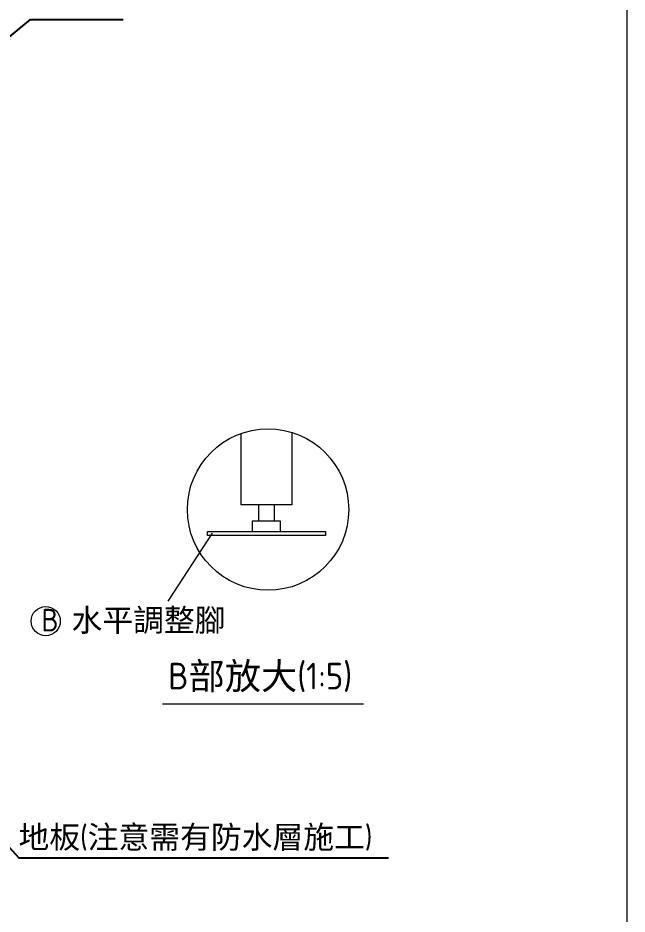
# Model space of a CAD drawing. Header units: millimetres. Extents: x 0 to 80449, y -23917 to 9476.
# Drawn here: x 11185 to 13478, y 2076 to 5448 of the extents above; entities that cross this region are included whole.
import ezdxf

# ---------------------------------------------------------------- set-up
doc = ezdxf.new("R2010")
doc.units = ezdxf.units.MM
doc.layers.get('0').update_dxf_attribs({"lineweight": 15})
doc.layers.add('D', color=3, linetype='Continuous', lineweight=13)
doc.layers.add('F', color=7, linetype='Continuous', lineweight=15)
doc.styles.get("Standard").update_dxf_attribs({"font": 'KAIU.TTF'})
doc.styles.add('STU25', font='isocp2.shx')
doc.dimstyles.new('STU25$7', dxfattribs={"dimscale": 40, "dimtxt": 2.5, "dimasz": 2, "dimexe": 1.25, "dimexo": 0.625, "dimgap": 1, "dimtad": 1, "dimdec": 4, "dimdsep": 46, "dimtxsty": 'STU25', "dimcen": 2.5, "dimazin": 2, "dimtfac": 1, "dimtdec": 4, "dimtmove": 0, "dimatfit": 3, "dimfxl": 0, "dimtolj": 1, "dimtzin": 0, "dimarcsym": 0})

msp = doc.modelspace()

# ---------------------------------------------------------------- linework, layer by layer
at = {"linetype": 'Continuous'}
for p, q in [((12025.455, 3615.58), (12025.455, 3884.404)), ((12215.455, 3888.38), (12215.455, 3615.58)), ((12215.455, 3615.58), (12025.455, 3615.58)), ((12090.455, 3615.58), (12090.455, 3555.58)), ((12150.455, 3555.58), (12150.455, 3615.58)), ((12068.494, 3555.58), (12172.417, 3555.58)), ((12068.494, 3515.58), (12068.494, 3555.58)), ((12172.417, 3555.58), (12172.417, 3515.58)), ((11897.955, 3515.58), (12342.955, 3515.58)), ((11897.955, 3500.58), (11897.955, 3515.58)), ((12342.955, 3515.58), (12342.955, 3500.58)), ((12342.955, 3500.58), (11897.955, 3500.58))]:
    msp.add_line(p, q, dxfattribs=at)
at = {"layer": 'D', "linetype": 'Continuous'}
msp.add_line((11915.891, 3509.28), (11749.064, 3253.785), dxfattribs=at)
at = {"layer": 'D', "color": 11}
msp.add_line((11729.201, 2867.291), (12485.188, 2867.291), dxfattribs=at)
at = {"layer": 'D'}
for centre, radius in [((12126.49, 3597.967), 303.734), ((11289.409, 3178.161), 55)]:
    msp.add_circle(centre, radius, dxfattribs=at)
at = {"layer": 'F', "color": 6}
msp.add_lwpolyline([(0, 9476), (0, 0), (13478, 0), (13478, 9476)], close=True, dxfattribs=at)

# ---------------------------------------------------------------- texts
at = {"layer": 'D', "color": 11, "attachment_point": 1}
for s, insert, char_height in [('{\\Fisocp2.shx;\\C3;B \\f標楷體|b0|i0|c136|p65;水平調整腳}', (11273.082, 3224.521), 85), ('{\\Fisocp2.shx;B}部放大{\\Fisocp2.shx;(1:5)}', (11750.666, 3021.439), 100), ('{\\C3;地板\\Fisocp2.shx;(\\f標楷體|b0|i0|c136|p65;注意需有防水層施工\\Fisocp2.shx;)}', (11187.007, 2408.091), 85)]:
    msp.add_mtext(s, dxfattribs=dict(at, insert=insert, char_height=char_height))

# ---------------------------------------------------------------- leaders
at = {"layer": 'D'}
for points in [[(11089.509, 5324.956), (11232.8, 5442.303), (11581.346, 5442.303)], [(10878.599, 2624.956), (11187.695, 2288.047), (12579.826, 2288.047)]]:
    msp.add_leader(points, dimstyle='STU25$7', override={"dimgap": 1, "dimtad": 0}, dxfattribs=at)

doc.saveas('drawing.dxf')
